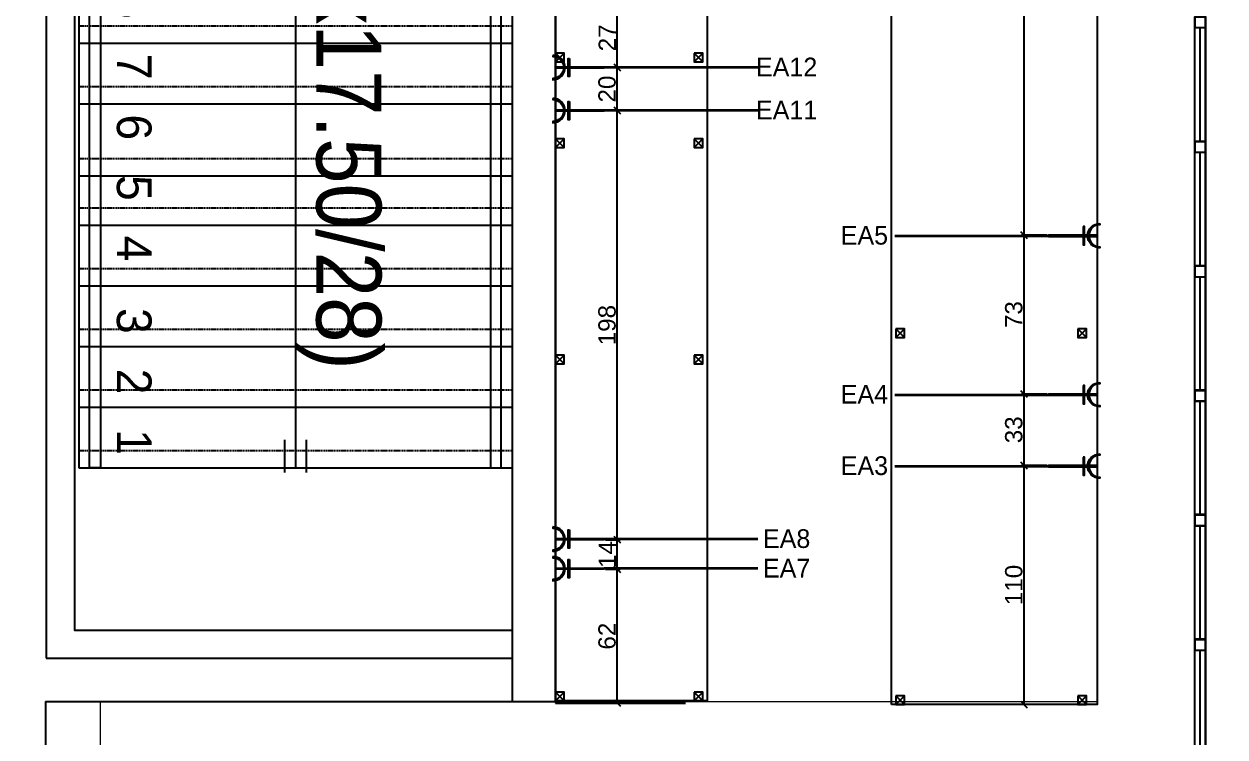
# Model space of a CAD drawing. Header units: millimetres. Extents: x 3465 to 16925, y -924 to 1134.
# Drawn here: x 11869 to 12423, y -269 to 61 of the extents above; entities that cross this region are included whole.
import ezdxf
from ezdxf.enums import TextEntityAlignment as Align

# ---------------------------------------------------------------- set-up
doc = ezdxf.new("R2010")
doc.units = ezdxf.units.MM
for name, pattern in [('14.022_CEKIRDEKLER_SAFTLAR_+51.00$0$DASHED', [0.75, 0.5, -0.25]), ('14.022_CEKIRDEKLER_SAFTLAR_+51.00$0$DOT', [6.349999999999998, 0, -6.349999999999998]), ('14.022_PLAN_+51.00$0$DUZ', [0]), ('HIDDEN', [0.38, 0.25, -0.13])]:
    doc.linetypes.add(name, pattern=pattern)
for name, color, linetype in [('14.022_CEKIRDEKLER_SAFTLAR_+51.00$0$YPM_MRD', 224, 'Continuous'), ('14.022_CEKIRDEKLER_SAFTLAR_+51.00$0$YPM_MRD_GRNMYN', 232, '14.022_CEKIRDEKLER_SAFTLAR_+51.00$0$DASHED'), ('14.022_CEKIRDEKLER_SAFTLAR_+51.00$0$YPM_MRD_IZD', 251, 'Continuous'), ('14.022_CEKIRDEKLER_SAFTLAR_+51.00$0$YPM_MRD_KR', 22, 'Continuous'), ('14.022_CEKIRDEKLER_SAFTLAR_+51.00$0$YPM_MRD_SMB', 41, 'Continuous'), ('14.022_CEKIRDEKLER_SAFTLAR_+51.00$0$YPM_NTS_POZ_MRD', 41, 'Continuous'), ('14.022_CEKIRDEKLER_SAFTLAR_+51.00$0$YPM_NTS_POZ_MRD_200', 41, 'Continuous'), ('14.022_PLAN_+51.00$0$YPM_DGR_CM', 131, 'Continuous'), ('14.022_PLAN_+51.00$0$YPM_DVK_BAP', 33, 'Continuous'), ('14.022_PLAN_+51.00$0$YPM_DVR_GB 20cm', 56, 'Continuous'), ('14.022_PLAN_+51.00$0$YPM_GRN_1', 103, 'Continuous'), ('14.022_PLAN_+51.00$0$YPM_MRD', 224, 'Continuous'), ('ELEKTRİK', 10, 'Continuous'), ('Kıtc-002 Çizgi', 7, 'Continuous'), ('Kıtc-040 Detay', 7, 'Continuous'), ('S2000-002 Çizgi', 7, 'Continuous')]:
    doc.layers.add(name, color=color, linetype=linetype)
for name, color, linetype, lineweight in [('ARK_AHŞAP', 45, 'Continuous', 15), ('ELK', 1, 'Continuous', 35), ('tefriş', 45, 'Continuous', 18)]:
    doc.layers.add(name, color=color, linetype=linetype, lineweight=lineweight)
doc.styles.add('14.022_CEKIRDEKLER_SAFTLAR_+51.00$0$14.022_ÇEKİRDEKLER_ŞAFTLAR$0$YPM KAPI POZ 1-50', font='GOTHIC.TTF', dxfattribs={"height": 13})
doc.styles.add('14.022_CEKIRDEKLER_SAFTLAR_+51.00$0$OLCU IC', font='swissl.ttf', dxfattribs={"width": 0.8})
doc.styles.get("Standard").update_dxf_attribs({"font": 'arial.ttf'})
doc.styles.add('TAKSİM', font='GOTHIC.TTF', dxfattribs={"height": 20})
doc.dimstyles.new('OLCU50', dxfattribs={"dimtxt": 8, "dimasz": 3, "dimexe": 1.25, "dimexo": 0.625, "dimtad": 1, "dimdec": 0, "dimtxsty": 'Standard', "dimblk": 'OBLIQUE', "dimcen": 2.5, "dimclrd": 256, "dimclre": 251, "dimclrt": 25, "dimadec": 0, "dimazin": 0, "dimtfac": 1, "dimtdec": 0, "dimtmove": 0, "dimatfit": 3, "dimldrblk": 'OBLIQUE', "dimfxl": 1, "dimarcsym": 0})

# ---------------------------------------------------------------- blocks, each defined once
blk = doc.blocks.new('14.022_CEKIRDEKLER_SAFTLAR_+51.00$0$M16_51.00 KOTU')
at = {"layer": '14.022_CEKIRDEKLER_SAFTLAR_+51.00$0$YPM_MRD'}
for p, q in [((-275.0000000503205, 669.6965513051327), (-274.9999997748237, 308.0000000000655)), ((-274.9999997748237, 308.0000000000655), (-74.99999977482365, 308.0000000000655))]:
    blk.add_line(p, q, dxfattribs=at)
for points in [[(-275.0000001859153, 549.6965513089416), (-274.9999999104184, 784.0000000038743), (-75.0000000455766, 784.0000000000655), (-75.0000000455766, 431.3397461212661)], [(-75.00000005032051, 784.0000000000655), (-75.00000005032051, 307.9999962917718)], [(-274.9999997748237, 756.0000000000655), (-74.99999977482365, 756.0000000000655)], [(-274.9999997748237, 728.0000000000653), (-74.99999977482365, 728.0000000000653)], [(-274.9999997748237, 700.0000000000653), (-74.99999977482365, 700.0000000000653)], [(-274.9999997748237, 672.0000000000655), (-74.99999977482365, 672.0000000000655)], [(-274.9999997748237, 644.0000000000654), (-230.4922676105925, 644.0000000000654)], [(-224.4922676105925, 644.0000000000654), (-75.0000000455766, 644.0000000000654)], [(-274.9999997748237, 616.0000000000654), (-181.9948449986696, 616.0000000000654)], [(-175.9948449986695, 616.0000000000654), (-75.0000000455766, 616.0000000000654)], [(-274.9999997748237, 588.0000000000655), (-75.00000005032051, 588.0000000000655)], [(-274.9999997748237, 560.0000000000655), (-75.00000005032051, 560.0000000000655)], [(-274.9999997748237, 532.0000000000654), (-74.99999977482365, 532.0000000000654)], [(-274.9999997748237, 504.0000000000654), (-74.99999977482365, 504.0000000000654)], [(-274.9999997748237, 476.0000000000655), (-74.99999977482365, 476.0000000000655)], [(-274.9999997748237, 442.813951200871), (-74.99999977482365, 442.813951200871)], [(-274.9999997748237, 420.0000000000654), (-74.99999977482365, 420.0000000000654)], [(-274.9999997748237, 392.0000000000655), (-74.99999977482365, 392.0000000000655)], [(-274.9999997748237, 364.0000000000655), (-74.99999977482365, 364.0000000000655)], [(-274.9999997748237, 336.0000000000655), (-74.99999977482365, 336.0000000000655)]]:
    blk.add_lwpolyline(points, dxfattribs=at)
at = {"layer": '14.022_CEKIRDEKLER_SAFTLAR_+51.00$0$YPM_MRD_GRNMYN'}
blk.add_line((-274.9999997748237, 316.0000000000655), (-74.99999977482365, 316.0000000000655), dxfattribs=at)
for points in [[(-274.9999997748237, 764.0000000000655), (-74.99999977482365, 764.0000000000655)], [(-274.9999997748237, 736.0000000000653), (-74.99999977482365, 736.0000000000653)], [(-274.9999997748237, 708.0000000000653), (-74.99999977482365, 708.0000000000653)], [(-274.9999997748237, 680.0000000000655), (-74.99999977482365, 680.0000000000655)], [(-224.4922676105925, 652.0000000000655), (-75.0000000455766, 652.0000000000655)], [(-274.9999997748237, 624.0000000000654), (-181.9948449986696, 624.0000000000654)], [(-274.9999997748237, 596.0000000000654), (-75.00000005032051, 596.0000000000654)], [(-274.9999997748237, 568.0000000000655), (-75.00000005032051, 568.0000000000655)], [(-274.9999997748237, 540.0000000000654), (-74.99999977482365, 540.0000000000654)], [(-274.9999997748237, 512.0000000000654), (-74.99999977482365, 512.0000000000654)], [(-274.9999997748237, 484.0000000000655), (-74.99999977482365, 484.0000000000655)], [(-274.9999997748237, 450.813951200871), (-74.99999977482365, 450.813951200871)], [(-274.9999997748237, 428.0000000000654), (-74.99999977482365, 428.0000000000654)], [(-274.9999997748237, 400.0000000000654), (-74.99999977482365, 400.0000000000654)], [(-274.9999997748237, 372.0000000000655), (-74.99999977482365, 372.0000000000655)], [(-274.9999997748237, 344.0000000000655), (-74.99999977482365, 344.0000000000655)]]:
    blk.add_lwpolyline(points, dxfattribs=at)
at = {"layer": '14.022_CEKIRDEKLER_SAFTLAR_+51.00$0$YPM_MRD_IZD', "linetype": '14.022_CEKIRDEKLER_SAFTLAR_+51.00$0$DOT', "ltscale": 0.05}
for points in [[(-274.9999997748237, 784.0000000000655), (-74.99999977482365, 784.0000000000655)], [(-79.99999977761763, 442.8867513475925), (-79.99999977613335, 557.1132486548631)]]:
    blk.add_lwpolyline(points, dxfattribs=at)
at = {"layer": '14.022_CEKIRDEKLER_SAFTLAR_+51.00$0$YPM_MRD_KR'}
for points in [[(-269.9999997733103, 552.5833024911626), (-269.9999997767445, 797.0000000000655), (-264.9999997767445, 797.0000000000655), (-264.9999997733103, 549.6965511451926)], [(-79.99999977761763, 557.1132486557399), (-79.99999977301921, 797.0000000000655), (-84.99999977301924, 797.0000000000655), (-84.9999997775012, 445.7735026935479)], [(-264.9999997732521, 663.9230484532818), (-264.999999769294, 308.0000000000655), (-269.9999997691775, 308.0000000000655), (-269.9999997732521, 666.8097997992663)], [(-84.99999977761763, 560.0000000016661), (-84.9999997804116, 308.0000000000655), (-79.9999997804116, 308.0000000000655), (-79.99999977761763, 557.1132486557399)]]:
    blk.add_lwpolyline(points, dxfattribs=at)
at = {"layer": '14.022_CEKIRDEKLER_SAFTLAR_+51.00$0$YPM_MRD_SMB'}
for p, q in [((-179.8701326924201, 305.8561516756236, -7.08272780465e-05), (-179.8701326924201, 320.8561516756381, -7.08272780465e-05)), ((-169.8701326924201, 305.8561516753907, -7.08272780465e-05), (-169.8701326924201, 320.8561516753907, -7.08272780465e-05))]:
    blk.add_line(p, q, dxfattribs=at)
at = {"layer": '14.022_CEKIRDEKLER_SAFTLAR_+51.00$0$YPM_NTS_POZ_MRD'}
for points in [[(-174.9999997756968, 784.0000000000655), (-194.9999997756967, 756.0000000000583)], [(-174.9999997766281, 783.999999998774), (-174.9999997756968, 497.7350269195521)], [(-174.9999997756968, 784.0000000000655), (-154.9999997756968, 756.0000000000583)], [(-174.9999997756968, 611.9615242276412), (-174.9999997748236, 308.0000000000655)]]:
    blk.add_lwpolyline(points, dxfattribs=at)
at = {"layer": '14.022_CEKIRDEKLER_SAFTLAR_+51.00$0$YPM_NTS_POZ_MRD_200', "style": '14.022_CEKIRDEKLER_SAFTLAR_+51.00$0$14.022_ÇEKİRDEKLER_ŞAFTLAR$0$YPM KAPI POZ 1-50'}
for s, p in [('18', (-257.3997004583071, 809.3913291371135)), ('17', (-257.3997004848788, 781.3913291371136)), ('16', (-257.3997005114506, 753.3913291371136)), ('15', (-257.3997005380225, 725.3913291371136)), ('14', (-257.3997005645942, 697.3913291371136)), ('13', (-257.399700591166, 669.3913291371136)), ('12', (-257.3997006177378, 641.3913291371136)), ('11', (-257.3997006443097, 613.3913291371136)), ('10', (-257.3997004051634, 587.3341542987328)), ('9', (-257.3997004051634, 555.1630223874417)), ('8', (-257.3997004051634, 527.1630223874417)), ('7', (-257.3997004051634, 499.1630223874417)), ('6', (-257.3997004051634, 471.1630223874417)), ('5', (-257.3997004051634, 443.1630223874417)), ('4', (-257.3997004051634, 415.1630223874417)), ('3', (-257.3997004051634, 381.7716932503936)), ('2', (-257.3997004051634, 353.7716932503936)), ('1', (-257.3997004051634, 325.7716932503936))]:
    blk.add_text(s, height=16, rotation=270, dxfattribs=at).set_placement(p)
at = {"layer": '14.022_CEKIRDEKLER_SAFTLAR_+51.00$0$YPM_NTS_POZ_MRD_200', "style": '14.022_CEKIRDEKLER_SAFTLAR_+51.00$0$OLCU IC', "width": 0.9}
blk.add_text('M16 (18x17.50/28)', height=30, rotation=270, dxfattribs=at).set_placement((-165.3256697475735, 353.2513604374327), align=Align.RIGHT)
blk = doc.blocks.new('A$C14D17327')
at = {"layer": 'Kıtc-002 Çizgi', "color": 1, "elevation": -1.444281839363095e-08}
blk.add_lwpolyline([(-3.628785634646192e-06, 4.000000733699835), (3.999996371214365, 4.000000733699835), (3.999996371214365, 7.336998351092916e-07), (-3.628785634646192e-06, 7.336998351092916e-07)], close=True, dxfattribs=at)
for points in [[(-3.628785634646192e-06, 4.000000733699835), (3.999996371214365, 7.336998351092916e-07)], [(-3.628785634646192e-06, 7.336998351092916e-07), (3.999996371214365, 4.000000733699835)]]:
    blk.add_lwpolyline(points, dxfattribs=at)
blk = doc.blocks.new('A$C50025146')
at = {"layer": 'ELEKTRİK'}
h = blk.add_hatch(color=256, dxfattribs=at)
edge = h.paths.add_edge_path()
edge.add_line((23.70435837441619, 11.25333161261187), (23.70435837441619, 10.69066721622039))
edge.add_ellipse((23.70435837441619, 5.626687648689767), major_axis=(3.580774291992597, -3.580774291992606), ratio=0.9999999999999413, start_angle=134.9999999999983, end_angle=314.9999999999983)
edge.add_line((23.70435837441619, 0.5627080811555061), (23.70435837441619, 4.368476402305532e-05))
edge.add_ellipse((23.70435837441619, 5.626687648689767), major_axis=(3.978638102213783, 3.978638102213774), ratio=0.9999999999999128, start_angle=45.0000000000025, end_angle=225.0000000000025, ccw=False)
for points in [[(6.940050297998823e-05, 5.345355450490388), (6.940050297998823e-05, 5.908019846885509), (22.50664525620232, 5.908019846885509), (22.50664525620232, 5.345355450490388)], [(16.0258407970905, 9.846670621633166), (16.5885051934838, 9.846670621633166), (16.5885051934838, 1.406704675742731), (16.0258407970905, 1.406704675742731)]]:
    blk.add_hatch(color=256, dxfattribs=at).paths.add_polyline_path(points)
at = {"layer": 'ELEKTRİK', "elevation": 4.798666618537076e-08}
blk.add_lwpolyline([(23.70435837441437, 4.368476402305532e-05), (23.70435837441619, 0.5627080811555061, -0.9999999999999944), (23.70435837441619, 10.69066721622039), (23.70435837441619, 11.25333161261187, 0.9999999999999944)], format="xyb", close=True, dxfattribs=at)
at = {"layer": 'ELEKTRİK'}
for points, elevation in [([(6.940050297998823e-05, 5.908019846885509), (22.50664525620232, 5.908019846885509), (22.50664525620232, 5.345355450490388), (6.940050297998823e-05, 5.345355450490388)], 4.794507297291503e-08), ([(16.0258407970905, 1.406704675742731), (16.0258407970905, 9.846670621633166), (16.5885051934838, 9.846670621633166), (16.5885051934838, 1.406704675742731)], 4.791194770819646e-08)]:
    blk.add_lwpolyline(points, close=True, dxfattribs=dict(at, elevation=elevation))
blk = doc.blocks.new('_Oblique')
at = {"color": 0, "linetype": 'ByBlock', "lineweight": -2}
blk.add_line((-0.5, -0.5), (0.5, 0.5), dxfattribs=at)
blk = doc.blocks.new('*D35')
at = {"color": 251, "lineweight": -2, "transparency": 16777216}
for p, q in [((12137.55716782332, -191.2501183459624), (12144.21994953534, -191.2501183459624)), ((12115.05059192362, -253.0068671983133), (12144.21994953534, -253.0068671983133))]:
    blk.add_line(p, q, dxfattribs=at)
at = {"lineweight": -2, "transparency": 16777216}
blk.add_line((12142.96994953534, -253.0068671983133), (12142.96994953534, -191.2501183459624), dxfattribs=at)
at = {"layer": 'Defpoints', "color": 0, "transparency": 16777216}
for p in [(12136.93216782332, -191.2501183459624), (12142.96994953534, -191.2501183459624), (12114.42559192362, -253.0068671983133)]:
    blk.add_point(p, dxfattribs=at)
at = {"lineweight": -2, "transparency": 16777216, "xscale": 3, "yscale": 3, "zscale": 3}
for p, rotation in [((12142.96994953534, -191.2501183459624), 90), ((12142.96994953534, -253.0068671983133), 270)]:
    blk.add_blockref('_Oblique', p, dxfattribs=dict(at, rotation=rotation))
at = {"color": 25, "transparency": 16777216, "insert": (12138.26036563357, -222.1284927721359), "char_height": 8, "attachment_point": 5, "rotation": 90}
blk.add_mtext('62', dxfattribs=at)
blk = doc.blocks.new('*D36')
at = {"color": 251, "lineweight": -2, "transparency": 16777216}
for p, q in [((12137.55716782332, -177.5945771767872), (12144.21994953534, -177.5945771767872)), ((12137.55716782332, -191.2501183459624), (12144.21994953534, -191.2501183459624))]:
    blk.add_line(p, q, dxfattribs=at)
at = {"lineweight": -2, "transparency": 16777216}
blk.add_line((12142.96994953534, -191.2501183459624), (12142.96994953534, -177.5945771767872), dxfattribs=at)
at = {"layer": 'Defpoints', "color": 0, "transparency": 16777216}
for p in [(12136.93216782332, -177.5945771767872), (12142.96994953534, -177.5945771767872), (12136.93216782332, -191.2501183459624)]:
    blk.add_point(p, dxfattribs=at)
at = {"lineweight": -2, "transparency": 16777216, "xscale": 3, "yscale": 3, "zscale": 3}
for p, rotation in [((12142.96994953534, -177.5945771767872), 90), ((12142.96994953534, -191.2501183459624), 270)]:
    blk.add_blockref('_Oblique', p, dxfattribs=dict(at, rotation=rotation))
at = {"color": 25, "transparency": 16777216, "insert": (12138.32857845757, -184.4223477613728), "char_height": 8, "attachment_point": 5, "rotation": 90}
blk.add_mtext('14', dxfattribs=at)
blk = doc.blocks.new('*D37')
at = {"color": 251, "lineweight": -2, "transparency": 16777216}
for p, q in [((12137.55716782332, 20.55433316480253), (12144.21994953534, 20.55433316480253)), ((12137.55716782332, -177.5945771767872), (12144.21994953534, -177.5945771767872))]:
    blk.add_line(p, q, dxfattribs=at)
at = {"lineweight": -2, "transparency": 16777216}
blk.add_line((12142.96994953534, -177.5945771767872), (12142.96994953534, 20.55433316480253), dxfattribs=at)
at = {"layer": 'Defpoints', "color": 0, "transparency": 16777216}
for p in [(12136.93216782332, 20.55433316480253), (12142.96994953534, 20.55433316480253), (12136.93216782332, -177.5945771767872)]:
    blk.add_point(p, dxfattribs=at)
at = {"lineweight": -2, "transparency": 16777216, "xscale": 3, "yscale": 3, "zscale": 3}
for p, rotation in [((12142.96994953534, 20.55433316480253), 90), ((12142.96994953534, -177.5945771767872), 270)]:
    blk.add_blockref('_Oblique', p, dxfattribs=dict(at, rotation=rotation))
at = {"color": 25, "transparency": 16777216, "insert": (12138.26036563357, -78.52012200599037), "char_height": 8, "attachment_point": 5, "rotation": 90}
blk.add_mtext('198', dxfattribs=at)
blk = doc.blocks.new('*D38')
at = {"color": 251, "lineweight": -2, "transparency": 16777216}
for p, q in [((12137.55716782332, 40.41510348906218), (12144.21994953534, 40.41510348906217)), ((12137.55716782332, 20.55433316480253), (12144.21994953534, 20.55433316480253))]:
    blk.add_line(p, q, dxfattribs=at)
at = {"lineweight": -2, "transparency": 16777216}
blk.add_line((12142.96994953534, 20.55433316480253), (12142.96994953534, 40.41510348906218), dxfattribs=at)
at = {"layer": 'Defpoints', "color": 0, "transparency": 16777216}
for p in [(12136.93216782332, 40.41510348906218), (12142.96994953534, 40.41510348906218), (12136.93216782332, 20.55433316480253)]:
    blk.add_point(p, dxfattribs=at)
at = {"lineweight": -2, "transparency": 16777216, "xscale": 3, "yscale": 3, "zscale": 3}
for p, rotation in [((12142.96994953534, 40.41510348906218), 90), ((12142.96994953534, 20.55433316480253), 270)]:
    blk.add_blockref('_Oblique', p, dxfattribs=dict(at, rotation=rotation))
at = {"color": 25, "transparency": 16777216, "insert": (12138.26036563357, 30.4847183269343), "char_height": 8, "attachment_point": 5, "rotation": 90}
blk.add_mtext('20', dxfattribs=at)
blk = doc.blocks.new('*D39')
at = {"color": 251, "lineweight": -2, "transparency": 16777216}
for p, q in [((12137.55716782332, 67.82109586172032), (12144.21994953534, 67.82109586172032)), ((12137.55716782332, 40.41510348906218), (12144.21994953534, 40.41510348906217))]:
    blk.add_line(p, q, dxfattribs=at)
at = {"lineweight": -2, "transparency": 16777216}
blk.add_line((12142.96994953534, 40.41510348906218), (12142.96994953534, 67.82109586172032), dxfattribs=at)
at = {"layer": 'Defpoints', "color": 0, "transparency": 16777216}
for p in [(12136.93216782332, 67.82109586172032), (12142.96994953534, 67.82109586172032), (12136.93216782332, 40.41510348906218)]:
    blk.add_point(p, dxfattribs=at)
at = {"lineweight": -2, "transparency": 16777216, "xscale": 3, "yscale": 3, "zscale": 3}
for p, rotation in [((12142.96994953534, 67.82109586172032), 90), ((12142.96994953534, 40.41510348906218), 270)]:
    blk.add_blockref('_Oblique', p, dxfattribs=dict(at, rotation=rotation))
at = {"color": 25, "transparency": 16777216, "insert": (12138.32857845757, 54.1180996753932), "char_height": 8, "attachment_point": 5, "rotation": 90}
blk.add_mtext('27', dxfattribs=at)
blk = doc.blocks.new('*D48')
at = {"color": 251, "lineweight": -2, "transparency": 16777216}
for p, q in [((12341.29401609905, -143.3544112303298), (12329.41524784971, -143.3544112303298)), ((12363.80059195474, -253.6803915972323), (12329.41524784971, -253.6803915972323))]:
    blk.add_line(p, q, dxfattribs=at)
at = {"lineweight": -2, "transparency": 16777216}
blk.add_line((12330.66524784971, -253.6803915972323), (12330.66524784971, -143.3544112303298), dxfattribs=at)
at = {"layer": 'Defpoints', "color": 0, "transparency": 16777216}
for p in [(12330.66524784971, -143.3544112303298), (12341.91901609905, -143.3544112303298), (12364.42559195474, -253.6803915972323)]:
    blk.add_point(p, dxfattribs=at)
at = {"lineweight": -2, "transparency": 16777216, "xscale": 3, "yscale": 3, "zscale": 3}
for p, rotation in [((12330.66524784971, -143.3544112303298), 90), ((12330.66524784971, -253.6803915972323), 270)]:
    blk.add_blockref('_Oblique', p, dxfattribs=dict(at, rotation=rotation))
at = {"color": 25, "transparency": 16777216, "insert": (12325.95566394794, -198.5174014137791), "char_height": 8, "attachment_point": 5, "rotation": 90}
blk.add_mtext('110', dxfattribs=at)
blk = doc.blocks.new('*D49')
at = {"color": 251, "lineweight": -2, "transparency": 16777216}
for p, q in [((12341.29401609905, -110.3633329564691), (12329.41524784971, -110.3633329564691)), ((12341.29401609905, -143.3544112303298), (12329.41524784971, -143.3544112303298))]:
    blk.add_line(p, q, dxfattribs=at)
at = {"lineweight": -2, "transparency": 16777216}
blk.add_line((12330.66524784971, -143.3544112303298), (12330.66524784971, -110.3633329564691), dxfattribs=at)
at = {"layer": 'Defpoints', "color": 0, "transparency": 16777216}
for p in [(12330.66524784971, -110.3633329564691), (12341.91901609905, -110.3633329564691), (12341.91901609905, -143.3544112303298)]:
    blk.add_point(p, dxfattribs=at)
at = {"lineweight": -2, "transparency": 16777216, "xscale": 3, "yscale": 3, "zscale": 3}
for p, rotation in [((12330.66524784971, -110.3633329564691), 90), ((12330.66524784971, -143.3544112303298), 270)]:
    blk.add_blockref('_Oblique', p, dxfattribs=dict(at, rotation=rotation))
at = {"color": 25, "transparency": 16777216, "insert": (12325.95293543497, -126.8588720933975), "char_height": 8, "attachment_point": 5, "rotation": 90}
blk.add_mtext('33', dxfattribs=at)
blk = doc.blocks.new('*D50')
at = {"color": 251, "lineweight": -2, "transparency": 16777216}
for p, q in [((12341.29401609905, -36.97503588340987), (12329.41524784971, -36.97503588340987)), ((12341.29401609905, -110.3633329564691), (12329.41524784971, -110.3633329564691))]:
    blk.add_line(p, q, dxfattribs=at)
at = {"lineweight": -2, "transparency": 16777216}
blk.add_line((12330.66524784971, -110.3633329564691), (12330.66524784971, -36.97503588340987), dxfattribs=at)
at = {"layer": 'Defpoints', "color": 0, "transparency": 16777216}
for p in [(12330.66524784971, -36.97503588340987), (12341.91901609905, -36.97503588340987), (12341.91901609905, -110.3633329564691)]:
    blk.add_point(p, dxfattribs=at)
at = {"lineweight": -2, "transparency": 16777216, "xscale": 3, "yscale": 3, "zscale": 3}
for p, rotation in [((12330.66524784971, -36.97503588340987), 90), ((12330.66524784971, -110.3633329564691), 270)]:
    blk.add_blockref('_Oblique', p, dxfattribs=dict(at, rotation=rotation))
at = {"color": 25, "transparency": 16777216, "insert": (12325.95293543497, -73.6691844199375), "char_height": 8, "attachment_point": 5, "rotation": 90}
blk.add_mtext('73', dxfattribs=at)
blk = doc.blocks.new('*D51')
at = {"color": 251, "lineweight": -2, "transparency": 16777216}
for p, q in [((12330.4018409054, 264.1146580601344), (12331.91524784971, 264.1146580601344)), ((12341.29401609905, -36.97503588340987), (12329.41524784971, -36.97503588340987))]:
    blk.add_line(p, q, dxfattribs=at)
at = {"lineweight": -2, "transparency": 16777216}
blk.add_line((12330.66524784971, -36.97503588340987), (12330.66524784971, 264.1146580601344), dxfattribs=at)
at = {"layer": 'Defpoints', "color": 0, "transparency": 16777216}
for p in [(12329.7768409054, 264.1146580601344), (12330.66524784971, 264.1146580601344), (12341.91901609905, -36.97503588340987)]:
    blk.add_point(p, dxfattribs=at)
at = {"lineweight": -2, "transparency": 16777216, "xscale": 3, "yscale": 3, "zscale": 3}
for p, rotation in [((12330.66524784971, 264.1146580601344), 90), ((12330.66524784971, -36.97503588340987), 270)]:
    blk.add_blockref('_Oblique', p, dxfattribs=dict(at, rotation=rotation))
at = {"color": 25, "transparency": 16777216, "insert": (12325.95293543497, 113.5698110883642), "char_height": 8, "attachment_point": 5, "rotation": 90}
blk.add_mtext('301', dxfattribs=at)

msp = doc.modelspace()

# ---------------------------------------------------------------- linework, layer by layer
at = {"layer": '14.022_PLAN_+51.00$0$YPM_DGR_CM'}
for p, q in [((12114.42559196753, 262.9675407560501), (12114.42559196753, -253.0068671983024)), ((12411.92559191824, 6.323644954234624), (12411.92559191556, 58.82364495422553)), ((12411.92559192799, -51.17635504575628), (12411.9255919253, 1.323644954234624)), ((12411.92559193892, -108.6763550457472), (12411.92559193623, -56.17635504575628)), ((12411.92559194864, -166.1763550457381), (12411.92559194596, -113.6763550457472)), ((12411.92559195837, -223.676355045729), (12411.92559195569, -171.1763550457381)), ((12411.9255919681, -281.1763550457199), (12411.92559196541, -228.676355045729)), ((12114.42559196753, -253.0068671983024), (12174.42559196544, -253.0068671983024))]:
    msp.add_line(p, q, dxfattribs=at)
for points in [[(12409.42559191859, 6.323644954201882), (12409.4255919152, 63.82364495416005), (12414.42559191544, 63.82364495429101), (12414.42559192516, 6.323644954316478)], [(12409.42559191544, 63.82364495417642), (12409.42559191557, 58.82364495416005), (12414.42559191555, 58.82364495429101), (12414.42559191542, 63.82364495430738)], [(12409.42559192833, -51.17635504578902), (12409.42559192494, 6.32364495416914), (12414.42559192518, 6.323644954300107), (12414.42559193491, -51.17635504567443)], [(12409.42559192518, 6.323644954185511), (12409.42559192531, 1.32364495416914), (12414.4255919253, 1.323644954300107), (12414.42559192516, 6.323644954316478)], [(12409.42559193926, -108.6763550457799), (12409.42559193587, -51.17635504582177), (12414.42559193611, -51.1763550456908), (12414.42559194584, -108.6763550456653)], [(12409.42559193611, -51.17635504580539), (12409.42559193624, -56.17635504582177), (12414.42559193623, -56.1763550456908), (12414.4255919361, -51.17635504567443)], [(12409.42559193925, -108.5290028824725), (12409.42559193938, -113.5290028824888), (12414.42559193937, -113.5290028823579), (12414.42559193923, -108.5290028823415)], [(12409.42559194899, -166.1763550457708), (12409.4255919456, -108.6763550458127), (12414.42559194584, -108.6763550456817), (12414.42559195557, -166.1763550456562)], [(12409.42559194584, -108.6763550457963), (12409.42559194597, -113.6763550458127), (12414.42559194595, -113.6763550456817), (12414.42559194582, -108.6763550456653)], [(12409.42559194898, -166.0290028824634), (12409.42559194911, -171.0290028824797), (12414.42559194909, -171.0290028823488), (12414.42559194896, -166.0290028823324)], [(12409.42559195871, -223.6763550457617), (12409.42559195533, -166.1763550458036), (12414.42559195557, -166.1763550456726), (12414.42559196529, -223.6763550456471)], [(12409.42559195557, -166.1763550457872), (12409.4255919557, -171.1763550458036), (12414.42559195568, -171.1763550456726), (12414.42559195555, -166.1763550456562)], [(12409.4255919587, -223.5290028824543), (12409.42559195883, -228.5290028824706), (12414.42559195882, -228.5290028823397), (12414.42559195869, -223.5290028823233)], [(12409.42559196844, -281.1763550457526), (12409.42559196505, -223.6763550457945), (12414.42559196529, -223.6763550456635), (12414.42559197502, -281.176355045638)], [(12409.42559196529, -223.6763550457781), (12409.42559196542, -228.6763550457945), (12414.42559196541, -228.6763550456635), (12414.42559196528, -223.6763550456471)]]:
    msp.add_lwpolyline(points, close=True, dxfattribs=at)
at = {"layer": '14.022_PLAN_+51.00$0$YPM_DVK_BAP', "linetype": '14.022_PLAN_+51.00$0$DUZ'}
msp.add_lwpolyline([(11390.86959687371, 732.4904999783521), (11892.42559216291, 517.5379305680417), (11892.42559216291, -219.3560586394906), (12094.42559193162, -219.3560587122902)], dxfattribs=at)
at = {"layer": '14.022_PLAN_+51.00$0$YPM_DVR_GB 20cm'}
for p, q in [((11879.42559216291, 508.9657805143052), (11879.42559216291, -232.3560586348049)), ((12114.42559192369, 263.618349319504), (12114.42559187973, -252.3560586348049)), ((12114.42559196759, 262.9675407559955), (12114.42559192362, -253.0068671983133)), ((12094.42559192161, 243.6183494156121), (12094.42559210036, -252.3560586348049)), ((11879.42559216291, -232.3560586348049), (12094.42559192694, -232.3560587309021)), ((11879.11390169975, -252.356058634794), (12114.42559192903, -252.356058634794))]:
    msp.add_line(p, q, dxfattribs=at)
msp.add_lwpolyline([(11879.11390169975, -252.356058634794), (11879.11390169975, -481.3816506804851), (12174.42559192688, -481.3816506802983)], dxfattribs=at)
at = {"layer": '14.022_PLAN_+51.00$0$YPM_GRN_1', "linetype": 'HIDDEN', "ltscale": 100}
msp.add_lwpolyline([(12174.42559192352, 382.537209187909), (12414.42559192694, 279.6800663289232), (12414.42559192692, -561.3816507183128), (12174.42559192692, -561.3816507207612)], dxfattribs=at)
at = {"layer": '14.022_PLAN_+51.00$0$YPM_MRD'}
msp.add_lwpolyline([(12414.42559192693, 293.8236449542219), (12679.42523901565, 293.8236449542219), (12679.42523901562, -561.3816507198735), (12414.42559192693, -561.3816507198735)], close=True, dxfattribs=at)
at = {"layer": 'ARK_AHŞAP'}
msp.add_line((12114.42559192903, -252.3560586348468), (12364.42559195476, -252.3560586348426), dxfattribs=at)
msp.add_lwpolyline([(11879.11390169981, -252.3560586349031), (11904.39998293657, -252.3560586349031), (11904.39998293657, -481.3816506805506), (11879.11390169981, -481.3816506805506)], close=True, dxfattribs=at)
at = {"layer": 'ELK', "color": 1}
for p, q in [((12207.7713950712, 40.41510348903307), (12136.93216782332, 40.41510348906218)), ((12207.7713950712, 20.55433316477342), (12136.93216782332, 20.55433316480253)), ((12271.07978885116, -37.25636808163654), (12341.91901609905, -37.25636808160743)), ((12271.07978885116, -110.6446651546958), (12341.91901609905, -110.6446651546667)), ((12271.07978885116, -143.6357434285565), (12341.91901609905, -143.6357434285273)), ((12207.7713950712, -177.3132449786187), (12136.93216782332, -177.3132449785896)), ((12207.7713950712, -190.9687861477939), (12136.93216782332, -190.9687861477648))]:
    msp.add_line(p, q, dxfattribs=at)
at = {"layer": 'S2000-002 Çizgi', "color": 42}
for points in [[(12269.42559195474, -253.6803915972322), (12269.42559195474, 296.3196084027677)], [(12269.42559195474, 296.3196084027677), (12364.42559195474, 296.3196084027677), (12364.42559195474, -253.6803915972323), (12269.42559195474, -253.6803915972322)]]:
    msp.add_lwpolyline(points, dxfattribs=at)
msp.add_lwpolyline([(12184.42559196761, 262.9675407559919), (12184.42559196762, -252.0324592440045), (12114.42559196762, -252.0324592440045), (12114.42559196761, 262.9675407559919)], close=True, dxfattribs=at)
at = {"layer": 'tefriş'}
msp.add_line((12184.42559196762, -252.0324592440045), (12114.42559196762, -252.0324592440045), dxfattribs=at)

# ---------------------------------------------------------------- block references
at = {"layer": '14.022_CEKIRDEKLER_SAFTLAR_+51.00$0$YPM_MRD'}
msp.add_blockref('14.022_CEKIRDEKLER_SAFTLAR_+51.00$0$M16_51.00 KOTU', (12169.42559184853, -452.381650785117), dxfattribs=at)
at = {"layer": 'ELEKTRİK', "rotation": 180}
for p in [(12136.93223722382, 46.04179113775012, -4.794507297291503e-08), (12136.93223722382, 26.18102081349048, -4.794507297291503e-08), (12136.93223722382, -171.6865573299017, -4.794507297291503e-08), (12136.93223722382, -185.3420984990769, -4.794507297291503e-08)]:
    msp.add_blockref('A$C50025146', p, dxfattribs=at)
at = {"layer": 'ELEKTRİK', "xscale": -1, "rotation": 180}
for p in [(12341.91894669854, -31.62968043291949, -4.794507297291503e-08), (12341.91894669854, -105.0179775059787, -4.794507297291503e-08), (12341.91894669854, -138.0090557798394, -4.794507297291503e-08)]:
    msp.add_blockref('A$C50025146', p, dxfattribs=at)
at = {"layer": 'Kıtc-040 Detay', "xscale": -1, "rotation": 90}
for p in [(12118.42559270129, 46.96753712720988, 1.444281839363095e-08), (12182.42559270129, 46.96753712720988, 1.444281839363095e-08), (12118.42559270129, 7.533924793108099, 1.444281839363095e-08), (12182.42559270129, 7.533924793108099, 1.444281839363095e-08), (12275.42559268851, -80.27466777372138, 1.444281839363095e-08), (12359.42559268839, -80.27466777372138, 1.444281839363095e-08), (12118.42559270129, -92.4660752068919, 1.444281839363095e-08), (12182.42559270129, -92.4660752068919, 1.444281839363095e-08), (12118.42559270129, -248.0324628727865, 1.444281839363095e-08), (12182.42559270129, -248.0324628727865, 1.444281839363095e-08), (12275.42559268851, -249.6803952260142, 1.444281839363095e-08), (12359.42559268839, -249.6803952260143, 1.444281839363095e-08)]:
    msp.add_blockref('A$C14D17327', p, dxfattribs=at)

# ---------------------------------------------------------------- texts
at = {"layer": 'ELK', "color": 1, "style": 'TAKSİM'}
for s, p in [('EA12', (12221.11391972689, 36.32166975456698)), ('EA11', (12221.11391972689, 16.46089943030734)), ('EA5', (12257.00306976991, -41.34980181610263)), ('EA4', (12257.00306976991, -114.7380988891618)), ('EA3', (12257.00306976991, -147.7291771630225)), ('EA8', (12221.11391972689, -181.4066787130848)), ('EA7', (12221.11391972689, -195.06221988226))]:
    msp.add_text(s, height=8.64, dxfattribs=at).set_placement(p, align=Align.CENTER)

# ---------------------------------------------------------------- dimensions: what is measured, and where the dimension line sits
for base, p1, p2, picture, middle in [((12330.66524784971, 264.1146580601344), (12341.91901609905, -36.97503588340987), (12329.7768409054, 264.1146580601344), '*D51', (12325.95293543497, 113.5698110883642)), ((12142.96994953534, 67.82109586172032), (12136.93216782332, 40.41510348906218), (12136.93216782332, 67.82109586172032), '*D39', (12138.32857845757, 54.1180996753932)), ((12142.96994953534, 40.41510348906218), (12136.93216782332, 20.55433316480253), (12136.93216782332, 40.41510348906218), '*D38', (12138.26036563357, 30.4847183269343)), ((12142.96994953534, 20.55433316480253), (12136.93216782332, -177.5945771767872), (12136.93216782332, 20.55433316480253), '*D37', (12138.26036563357, -78.52012200599037)), ((12330.66524784971, -36.97503588340987), (12341.91901609905, -110.3633329564691), (12341.91901609905, -36.97503588340987), '*D50', (12325.95293543497, -73.6691844199375)), ((12330.66524784971, -110.3633329564691), (12341.91901609905, -143.3544112303298), (12341.91901609905, -110.3633329564691), '*D49', (12325.95293543497, -126.8588720933975)), ((12142.96994953534, -177.5945771767872), (12136.93216782332, -191.2501183459624), (12136.93216782332, -177.5945771767872), '*D36', (12138.32857845757, -184.4223477613728))]:
    dim = msp.add_linear_dim(base=base, p1=p1, p2=p2, angle=90, dimstyle='OLCU50', override={"dimtmove": 1})
    dim.commit()
    dim.dimension.update_dxf_attribs({"geometry": picture, "text_midpoint": middle})
for base, p1, p2, picture, middle in [((12330.66524784971, -143.3544112303298), (12364.42559195474, -253.6803915972323), (12341.91901609905, -143.3544112303298), '*D48', (12325.95566394794, -198.5174014137791)), ((12142.96994953534, -191.2501183459624), (12114.42559192362, -253.0068671983133), (12136.93216782332, -191.2501183459624), '*D35', (12138.26036563357, -222.1284927721359))]:
    dim = msp.add_linear_dim(base=base, p1=p1, p2=p2, angle=90, dimstyle='OLCU50')
    dim.commit()
    dim.dimension.update_dxf_attribs({"geometry": picture, "text_midpoint": middle})

doc.saveas('drawing.dxf')
